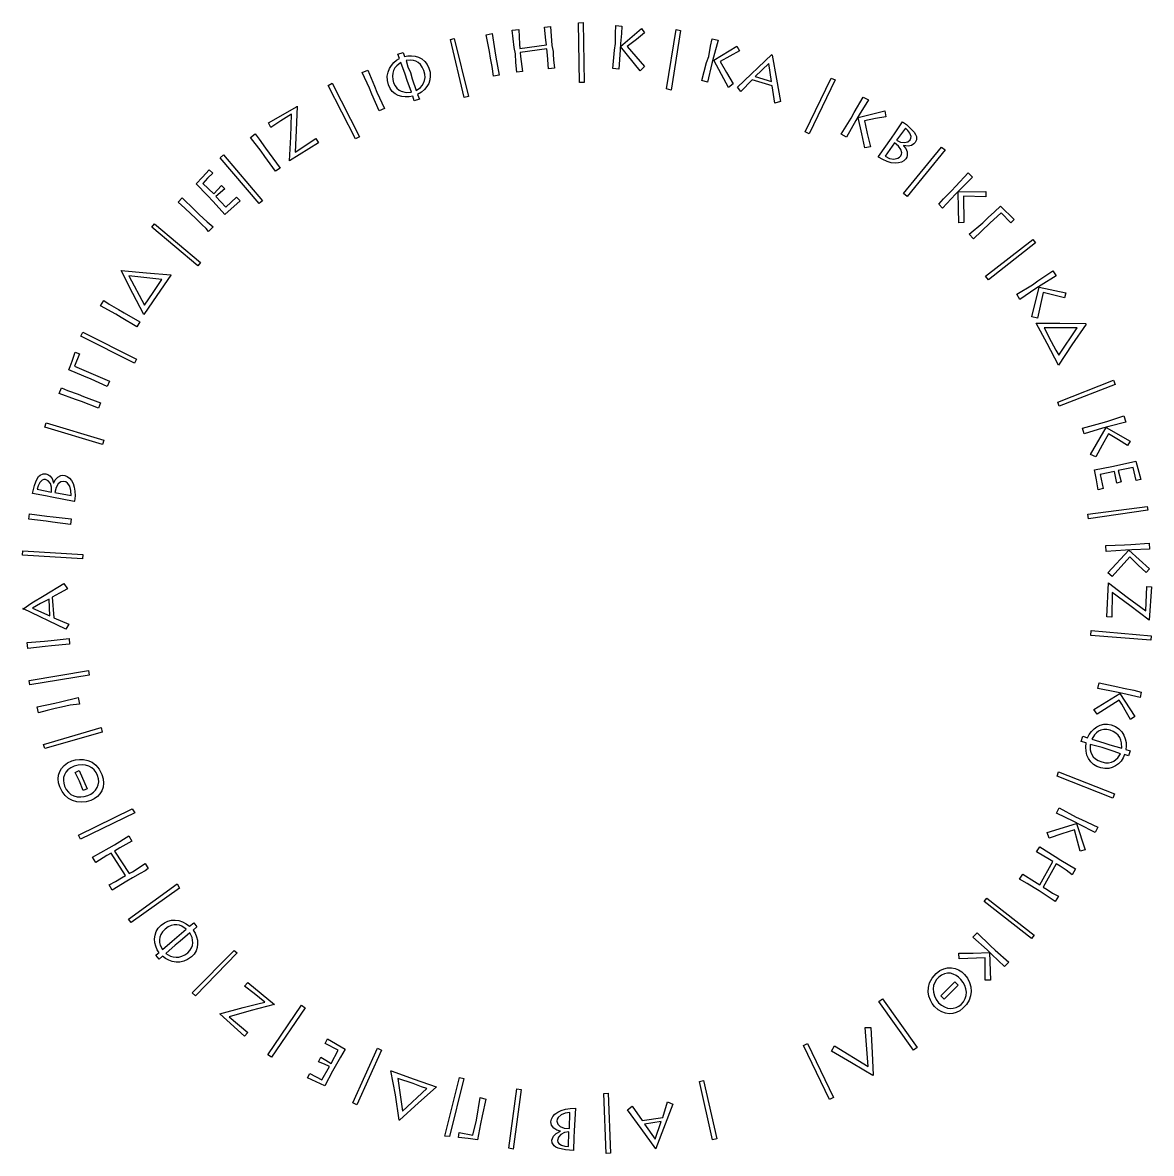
# Model space of a CAD drawing. Extents: x 0 to 359, y 0 to 359.
import ezdxf

# ---------------------------------------------------------------- set-up
doc = ezdxf.new("R2010")
doc.units = 0

msp = doc.modelspace()

# ---------------------------------------------------------------- linework, layer by layer
at = {"layer": 'Layer 1'}
for p, q in [((176.616, 359.323), (178.026, 359.345)), ((176.923, 340.275), (176.616, 359.323)), ((176.616, 359.323), (176.616, 359.323)), ((178.026, 359.345), (178.366, 340.298)), ((147.228, 355.508), (149.104, 355.838)), ((149.104, 355.838), (149.97, 350.381)), ((155.553, 356.897), (157.644, 357.108)), ((156.188, 351.47), (155.553, 356.897)), ((157.644, 357.108), (157.804, 352.549)), ((165.734, 357.929), (167.668, 358.12)), ((166.221, 353.784), (165.734, 357.929)), ((167.668, 358.12), (168.113, 352.076)), ((188.346, 352.659), (188.362, 355.938375)), ((188.362, 355.938375), (188.465, 358.404)), ((188.465, 358.404), (190.365, 358.265)), ((190.19525, 355.939), (189.865, 352.725)), ((189.929, 351.765), (196.571, 357.469)), ((190.365, 358.265), (190.19525, 355.939)), ((197.582, 356.135), (194.989, 354.008)), ((196.571, 357.469), (197.582, 356.135)), ((204.557, 338.337), (207.601, 357.143)), ((208.992, 356.865), (205.948, 337.878)), ((207.601, 357.143), (208.992, 356.865)), ((135.89, 353.965), (137.116, 354.344)), ((140.289, 335.505), (135.89, 353.965)), ((135.89, 353.965), (135.89, 353.965)), ((137.116, 354.344), (141.658, 335.841)), ((148.274, 350.121), (147.228, 355.508)), ((157.804, 352.549), (157.951, 351.07)), ((157.951, 351.07), (166.371, 352.268)), ((166.371, 352.268), (166.221, 353.784)), ((168.113, 352.076), (168.531, 350.181)), ((187.995, 350.645), (188.346, 352.659)), ((189.865, 352.725), (189.801, 350.673)), ((194.989, 354.008), (192.066, 351.743)), ((218.541375, 351.857625), (219.061, 354.216)), ((219.061, 354.216), (220.909, 353.752)), ((220.909, 353.752), (219.463, 348.38)), ((119.235, 349.311), (120.89, 349.889)), ((119.76, 347.981), (119.235, 349.311)), ((120.89, 349.889), (121.288, 348.575)), ((121.288, 348.575), (122.387557, 348.797557)), ((122.387557, 348.797557), (123.531141, 348.838016)), ((123.531141, 348.838016), (124.678873, 348.689311)), ((124.678873, 348.689311), (125.790875, 348.344375)), ((148.632, 348.095), (148.274, 350.121)), ((149.97, 350.381), (150.327, 348.355)), ((156.593, 349.422), (156.188, 351.47)), ((156.68275, 346.666875), (156.593, 349.422)), ((166.495, 351.016), (158.075, 349.819)), ((158.075, 349.819), (158.195, 348.605)), ((158.195, 348.605), (158.744, 343.835)), ((166.714, 349.045), (166.495, 351.016)), ((167.01, 344.654), (166.714, 349.045)), ((166.714, 349.045), (166.714, 349.045)), ((168.531, 350.181), (168.492281, 349.292641)), ((168.492281, 349.292641), (168.6135, 347.552375)), ((187.468, 344.725), (187.995, 350.645)), ((189.801, 350.673), (189.367, 344.586)), ((189.801, 350.673), (189.801, 350.673)), ((196.139, 344.062), (189.929, 351.765)), ((192.066, 351.743), (197.49, 345.446)), ((217.262, 346.653), (217.937, 348.612)), ((217.937, 348.612), (218.541375, 351.857625)), ((219.554, 347.423), (226.886, 351.9)), ((227.652, 350.411), (221.525, 347.034)), ((226.886, 351.9), (227.652, 350.411)), ((227.092, 338.81), (238.006, 349.26)), ((238.006, 349.26), (238.042, 349.012)), ((238.042, 349.012), (239.44625, 341.39325)), ((116.51025, 344.72125), (117.130805, 345.74907)), ((117.130805, 345.74907), (117.901125, 346.644375)), ((118.287148, 344.936713), (117.8695, 344.149625)), ((117.901125, 346.644375), (118.788445, 347.393055)), ((118.828313, 345.631422), (118.287148, 344.936713)), ((118.788445, 347.393055), (119.76, 347.981)), ((120.2, 346.722), (118.828313, 345.631422)), ((121.507, 342.981), (120.2, 346.722)), ((120.2, 346.722), (120.2, 346.722)), ((123.363563, 347.430828), (121.851, 347.274)), ((121.851, 347.274), (122.42275, 345.322125)), ((122.42275, 345.322125), (123.2, 343.479)), ((124.155844, 347.326014), (123.363563, 347.430828)), ((124.93725, 347.072125), (124.155844, 347.326014)), ((125.681625, 346.648971), (124.93725, 347.072125)), ((126.362813, 346.036359), (125.681625, 346.648971)), ((125.790875, 348.344375), (126.827268, 347.796143)), ((126.954656, 345.2141), (126.362813, 346.036359)), ((126.827268, 347.796143), (127.748172, 347.037547)), ((127.431, 344.162), (126.954656, 345.2141)), ((127.748172, 347.037547), (128.513709, 346.061521)), ((128.513709, 346.061521), (129.084, 344.861)), ((129.084, 344.861), (129.411248, 343.590736)), ((149.171625, 345.3675), (148.632, 348.095)), ((148.632, 348.095), (148.632, 348.095)), ((149.58, 342.382), (149.171625, 345.3675)), ((150.327, 348.355), (151.4, 342.702)), ((156.969, 343.653), (156.68275, 346.666875)), ((168.906, 344.842), (167.01, 344.654)), ((168.6135, 347.552375), (168.906, 344.842)), ((197.49, 345.446), (196.139, 344.062)), ((197.49, 345.446), (197.49, 345.446)), ((215.724, 340.911), (217.262, 346.653)), ((218.963, 346.384), (217.572, 340.448)), ((219.463, 348.38), (218.963, 346.384)), ((218.963, 346.384), (218.963, 346.384)), ((221.963125, 342.8385), (219.554, 347.423)), ((221.525, 347.034), (223.549625, 343.47025)), ((236.994, 346.405), (232.724, 342.18)), ((237.892, 340.628), (236.994, 346.405)), ((236.994, 346.405), (236.994, 346.405)), ((107.91, 343.524), (109.659, 344.278)), ((110.167, 338.523), (107.91, 343.524)), ((109.659, 344.278), (111.756, 339.166)), ((115.8495, 342.3245), (116.072227, 343.575023)), ((115.874836, 340.983789), (115.8495, 342.3245)), ((116.072227, 343.575023), (116.51025, 344.72125)), ((117.595664, 343.275584), (117.485938, 342.320016)), ((117.485938, 342.320016), (117.560617, 341.288346)), ((117.560617, 341.288346), (117.84, 340.186)), ((117.8695, 344.149625), (117.595664, 343.275584)), ((122.185, 340.95), (121.507, 342.981)), ((123.2, 343.479), (123.726, 341.536)), ((123.726, 341.536), (125.045, 337.82)), ((127.752578, 342.976895), (127.431, 344.162)), ((127.431, 344.162), (127.431, 344.162)), ((127.702266, 340.967246), (127.832187, 341.913594)), ((127.832187, 341.913594), (127.752578, 342.976895)), ((129.502797, 342.354328), (129.365479, 341.1681)), ((129.411248, 343.590736), (129.502797, 342.354328)), ((151.4, 342.702), (149.58, 342.382)), ((158.744, 343.835), (156.969, 343.653)), ((189.367, 344.586), (187.468, 344.725)), ((224.178, 338.704), (221.963125, 342.8385)), ((223.549625, 343.47025), (225.722, 339.896)), ((232.724, 342.18), (237.892, 340.628)), ((239.44625, 341.39325), (240.759, 334.247)), ((248.571, 324.675), (256.863, 341.67)), ((256.863, 341.67), (258.132, 341.211)), ((97.0792, 339.421), (98.3344, 340.063)), ((105.751, 322.461), (97.0792, 339.421)), ((97.0792, 339.421), (97.0792, 339.421)), ((98.3344, 340.063), (107.006, 323.103)), ((110.98, 336.633), (110.167, 338.523)), ((111.756, 339.166), (112.57, 337.276)), ((116.181, 339.567), (115.874836, 340.983789)), ((116.718186, 338.428041), (116.181, 339.567)), ((117.441734, 337.491266), (116.718186, 338.428041)), ((117.84, 340.186), (118.333289, 339.254389)), ((118.333289, 339.254389), (118.91625, 338.509234)), ((118.91625, 338.509234), (119.574398, 337.938057)), ((119.574398, 337.938057), (120.29325, 337.528375)), ((123.486, 337.255), (122.185, 340.95)), ((125.045, 337.82), (126.379687, 338.781406)), ((126.379687, 338.781406), (126.943578, 339.406004)), ((127.648641, 338.073734), (126.664174, 337.251467)), ((126.943578, 339.406004), (127.39525, 340.133)), ((127.39525, 340.133), (127.702266, 340.967246)), ((128.431568, 339.011479), (127.648641, 338.073734)), ((129.006125, 340.048375), (128.431568, 339.011479)), ((129.365479, 341.1681), (129.006125, 340.048375)), ((178.366, 340.298), (176.923, 340.275)), ((205.948, 337.878), (204.557, 338.337)), ((204.557, 338.337), (204.557, 338.337)), ((217.572, 340.448), (215.724, 340.911)), ((225.722, 339.896), (224.178, 338.704)), ((225.722, 339.896), (225.722, 339.896)), ((228.164, 337.471), (227.092, 338.81)), ((231.699, 341.205), (228.164, 337.471)), ((238.032, 339.288), (231.699, 341.205)), ((238.879, 333.771), (238.032, 339.288)), ((238.032, 339.288), (238.032, 339.288)), ((258.132, 341.211), (249.84, 324.061)), ((113.218, 331.291), (110.98, 336.633)), ((110.98, 336.633), (110.98, 336.633)), ((112.57, 337.276), (114.915, 332.022)), ((118.320135, 336.754201), (117.441734, 337.491266)), ((119.321875, 336.214375), (118.320135, 336.754201)), ((120.415443, 335.869314), (119.321875, 336.214375)), ((120.29325, 337.528375), (121.855125, 337.143578)), ((121.569328, 335.716547), (120.415443, 335.869314)), ((122.752018, 335.7536), (121.569328, 335.716547)), ((121.855125, 337.143578), (123.486, 337.255)), ((123.932, 335.978), (122.752018, 335.7536)), ((124.406, 334.448), (123.932, 335.978)), ((126.061, 335.027), (124.406, 334.448)), ((126.664174, 337.251467), (125.485, 336.561)), ((125.485, 336.561), (126.061, 335.027)), ((125.485, 336.561), (125.485, 336.561)), ((141.658, 335.841), (140.289, 335.505)), ((240.759, 334.247), (238.879, 333.771)), ((264.147, 330.751), (267.001, 335.669)), ((268.64, 334.775), (265.719, 330.04)), ((267.001, 335.669), (268.64, 334.775)), ((78.1226, 327.464), (87.242, 332.711)), ((87.2629, 332.801), (86.871638, 325.123125)), ((87.242, 332.711), (87.2629, 332.801)), ((114.915, 332.022), (113.218, 331.291)), ((263.117, 329.015), (264.147, 330.751)), ((265.347, 329.153), (273.838, 331.292)), ((273.838, 331.292), (274.147, 329.428)), ((78.8987, 325.999), (78.1226, 327.464)), ((82.084175, 328.17525), (78.8987, 325.999)), ((85.4288, 330.272), (82.084175, 328.17525)), ((85.166575, 323.021375), (85.4288, 330.272)), ((260.002, 323.952), (263.117, 329.015)), ((264.669, 328.271), (261.64, 322.98)), ((265.719, 330.04), (264.669, 328.271)), ((264.669, 328.271), (264.669, 328.271)), ((266.55, 324.056125), (265.347, 329.153)), ((270.877125, 328.935125), (267.446, 328.179)), ((267.446, 328.179), (267.673563, 326.664187)), ((274.147, 329.428), (270.877125, 328.935125)), ((277.155, 324.322), (279.481, 327.787)), ((279.481, 327.787), (280.705875, 326.954875)), ((280.705875, 326.954875), (281.564, 326.179)), ((72.4031, 322.845), (73.9343, 323.979)), ((73.9343, 323.979), (75.177375, 322.307125)), ((86.871638, 325.123125), (86.6321, 318.157)), ((249.84, 324.061), (248.571, 324.675)), ((248.571, 324.675), (248.571, 324.675)), ((261.64, 322.98), (260.002, 323.952)), ((267.531, 319.617), (266.55, 324.056125)), ((267.673563, 326.664187), (268.2495, 324.14325)), ((268.2495, 324.14325), (269.293, 319.908)), ((275.937, 322.594), (277.155, 324.322)), ((280.379, 325.792), (277.529, 322.008)), ((281.11925, 325.085), (280.379, 325.792)), ((280.379, 325.792), (280.379, 325.792)), ((281.8265, 324.19275), (281.11925, 325.085)), ((281.564, 326.179), (283.199437, 324.493234)), ((282.18575, 323.185375), (281.8265, 324.19275)), ((283.199437, 324.493234), (283.635266, 323.776158)), ((283.635266, 323.776158), (283.86625, 323.138125)), ((75.7432, 318.492), (72.4031, 322.845)), ((75.177375, 322.307125), (77.1442, 319.481)), ((84.738, 315.476), (85.166575, 323.021375)), ((93.9889, 321.175), (84.7589, 315.444)), ((86.6321, 318.157), (93.1927, 322.57)), ((93.1927, 322.57), (93.9889, 321.175)), ((107.006, 323.103), (105.751, 322.461)), ((269.293, 319.908), (267.531, 319.617)), ((269.293, 319.908), (269.293, 319.908)), ((271.796, 316.794), (275.937, 322.594)), ((276.903, 321.121), (273.941, 316.916)), ((278.186641, 320.0985), (276.903, 321.121)), ((276.903, 321.121), (276.903, 321.121)), ((277.529, 322.008), (278.84225, 321.391484)), ((278.971625, 319.025), (278.186641, 320.0985)), ((278.84225, 321.391484), (280.08425, 321.244375)), ((279.814, 320.258), (279.792, 320.227)), ((279.792, 320.227), (280.537375, 319.352969)), ((281.252906, 320.078875), (279.814, 320.258)), ((279.814, 320.258), (279.814, 320.258)), ((279.824, 305.025), (291.81, 319.829)), ((280.08425, 321.244375), (281.136875, 321.510328)), ((281.136875, 321.510328), (281.882, 322.133)), ((282.3155, 320.32875), (281.252906, 320.078875)), ((281.882, 322.133), (282.136437, 322.66043)), ((282.136437, 322.66043), (282.18575, 323.185375)), ((283.045844, 320.80475), (282.3155, 320.32875)), ((283.488, 321.304), (283.045844, 320.80475)), ((283.862938, 322.084703), (283.488, 321.304)), ((283.86625, 323.138125), (283.862938, 322.084703)), ((291.81, 319.829), (293.02, 318.943)), ((62.8043, 316.389), (63.8801, 317.3)), ((75.118, 301.85), (62.8043, 316.389)), ((63.8801, 317.3), (76.1938, 302.762)), ((76.9672, 316.838), (75.7432, 318.492)), ((80.3663, 312.149), (76.9672, 316.838)), ((77.1442, 319.481), (78.3682, 317.827)), ((78.3682, 317.827), (81.8517, 313.076)), ((271.858, 316.654), (271.796, 316.794)), ((273.25293, 315.816396), (271.858, 316.654)), ((273.941, 316.916), (275.338141, 316.22175)), ((275.338141, 316.22175), (276.716625, 315.99175)), ((276.716625, 315.99175), (277.947547, 316.264625)), ((277.947547, 316.264625), (278.467389, 316.601711)), ((278.467389, 316.601711), (278.902, 317.079)), ((278.902, 317.079), (279.135576, 317.512719)), ((279.222047, 317.989), (278.971625, 319.025)), ((279.135576, 317.512719), (279.222047, 317.989)), ((280.824992, 316.555527), (280.525, 316.075)), ((280.537375, 319.352969), (280.96625, 318.247)), ((280.99125, 317.093031), (280.824992, 316.555527)), ((293.02, 318.943), (280.92, 304.138)), ((280.96625, 318.247), (280.99125, 317.093031)), ((57.207212, 310.241375), (59.3068, 312.569)), ((59.3068, 312.569), (60.3924, 311.524)), ((81.8517, 313.076), (80.3663, 312.149)), ((81.8517, 313.076), (81.8517, 313.076)), ((84.7589, 315.444), (84.738, 315.476)), ((84.738, 315.476), (84.738, 315.476)), ((274.60975, 315.220422), (273.25293, 315.816396)), ((275.903008, 314.85458), (274.60975, 315.220422)), ((277.10725, 314.707375), (275.903008, 314.85458)), ((278.197023, 314.767311), (277.10725, 314.707375)), ((279.146875, 315.022891), (278.197023, 314.767311)), ((279.931352, 315.462619), (279.146875, 315.022891)), ((280.525, 316.075), (279.931352, 315.462619)), ((55.1521, 308.171), (57.207212, 310.241375)), ((58.758475, 309.898375), (57.2912, 308.272)), ((60.3924, 311.524), (58.758475, 309.898375)), ((296.382, 307.385), (300.298, 311.601)), ((301.673, 310.282), (297.751, 306.335)), ((300.298, 311.601), (301.673, 310.282)), ((58.7927, 304.377), (55.1521, 308.171)), ((57.2912, 308.272), (60.7271, 304.954)), ((60.7271, 304.954), (63.1681, 307.649)), ((64.24, 306.591), (61.438, 304.065)), ((63.1681, 307.649), (64.24, 306.591)), ((64.24, 306.591), (64.24, 306.591)), ((292.505875, 303.36975), (294.984, 305.928)), ((294.984, 305.928), (296.382, 307.385)), ((297.751, 306.335), (296.326, 304.851)), ((297.188, 305.555), (305.943, 305.707)), ((297.252, 300.32575), (297.188, 305.555)), ((297.751, 306.335), (297.751, 306.335)), ((305.943, 305.707), (305.966, 304.035)), ((49.3982, 302.324), (50.7132, 303.702)), ((51.5732, 300.440125), (49.3982, 302.324)), ((50.7132, 303.702), (54.6456, 299.82)), ((60.54, 302.516), (58.7927, 304.377)), ((64.2802, 298.371), (60.54, 302.516)), ((61.438, 304.065), (64.6196, 300.676)), ((69.0908, 302.705), (64.2802, 298.371)), ((64.6196, 300.676), (67.9137, 303.848)), ((67.9137, 303.848), (69.0908, 302.705)), ((76.1938, 302.762), (75.118, 301.85)), ((75.118, 301.85), (75.118, 301.85)), ((280.92, 304.138), (279.824, 305.025)), ((279.824, 305.025), (279.824, 305.025)), ((290.996, 301.707), (292.505875, 303.36975)), ((296.326, 304.851), (292.173, 300.387)), ((298.819, 304.174), (298.975, 295.864)), ((305.966, 304.035), (298.819, 304.174)), ((298.819, 304.174), (298.819, 304.174)), ((53.4347, 298.605), (51.5732, 300.440125)), ((54.9237, 297.185), (53.4347, 298.605)), ((54.6456, 299.82), (56.1347, 298.4)), ((56.1347, 298.4), (58.665525, 296.05725)), ((292.173, 300.387), (290.996, 301.707)), ((297.307, 295.773), (297.252, 300.32575)), ((306.71, 297.483), (308.691375, 299.25)), ((310.839, 298.912), (307.254, 295.663)), ((308.691375, 299.25), (310.567, 301.056)), ((310.567, 301.056), (314.891, 296.826)), ((313.827, 295.758), (310.839, 298.912)), ((310.839, 298.912), (310.839, 298.912)), ((41.0508, 294.322), (41.9547, 295.403)), ((41.9547, 295.403), (56.5694, 283.186)), ((56.9914, 295.186375), (54.9237, 297.185)), ((58.316756, 293.914766), (56.9914, 295.186375)), ((58.665525, 296.05725), (60.5869, 294.484)), ((298.975, 295.864), (297.307, 295.773)), ((300.687, 292.101), (304.987, 295.769)), ((307.254, 295.663), (301.966, 290.689)), ((304.987, 295.769), (306.71, 297.483)), ((314.891, 296.826), (313.827, 295.758)), ((55.6654, 282.105), (41.0508, 294.322)), ((59.0756, 293.037), (58.316756, 293.914766)), ((60.5869, 294.484), (59.0756, 293.037)), ((60.5869, 294.484), (60.5869, 294.484)), ((301.966, 290.689), (300.687, 292.101)), ((305.798, 278.771), (320.832, 290.467)), ((321.698, 289.354), (306.768, 277.658)), ((320.832, 290.467), (321.698, 289.354)), ((31.3309, 280.599), (31.3526, 280.631)), ((35.057475, 273.315), (31.3309, 280.599)), ((31.3526, 280.631), (39.4094, 279.823125)), ((56.5694, 283.186), (55.6654, 282.105)), ((55.6654, 282.105), (55.6654, 282.105)), ((322.456, 277.313), (327.227, 280.529)), ((327.227, 280.529), (328.265, 278.932)), ((33.7896, 278.896), (38.7299, 269.614)), ((44.2489, 277.726), (33.7896, 278.896)), ((33.7896, 278.896), (33.7896, 278.896)), ((39.4094, 279.823125), (47.087, 279.178)), ((41.5176, 273.593), (44.2489, 277.726)), ((47.1236, 279.08), (42.6865, 272.643)), ((47.087, 279.178), (47.1236, 279.08)), ((47.1236, 279.08), (47.1236, 279.08)), ((306.768, 277.658), (305.798, 278.771)), ((305.798, 278.771), (305.798, 278.771)), ((320.763, 276.093), (322.456, 277.313)), ((328.265, 278.932), (323.55, 275.979)), ((38.4902, 266.664), (35.057475, 273.315)), ((38.7299, 269.614), (41.5176, 273.593)), ((315.728, 273.052), (320.763, 276.093)), ((316.766, 271.386), (315.728, 273.052)), ((321.825, 274.858), (316.766, 271.386)), ((320.558, 265.832), (322.824, 275.348)), ((323.55, 275.979), (321.825, 274.858)), ((321.825, 274.858), (321.825, 274.858)), ((324.099, 273.632), (322.362, 265.504)), ((322.824, 275.348), (331.384, 273.506)), ((330.932, 271.894), (324.099, 273.632)), ((324.099, 273.632), (324.099, 273.632)), ((331.384, 273.506), (330.932, 271.894)), ((24.8129, 269.419), (25.7791, 271.061)), ((29.5886, 266.718), (24.8129, 269.419)), ((25.7791, 271.061), (27.5001, 269.941)), ((27.5001, 269.941), (30.4913, 268.176)), ((42.6865, 272.643), (38.5482, 266.647)), ((31.3616, 265.674), (29.5886, 266.718)), ((30.4913, 268.176), (32.2643, 267.132)), ((32.2643, 267.132), (37.2604, 264.279)), ((38.5482, 266.647), (38.4902, 266.664)), ((322.362, 265.504), (320.558, 265.832)), ((36.3227, 262.687), (31.3616, 265.674)), ((37.2604, 264.279), (36.3227, 262.687)), ((37.2604, 264.279), (37.2604, 264.279)), ((321.904, 263.877), (321.945, 263.921)), ((325.41, 257.371), (321.904, 263.877)), ((321.945, 263.921), (329.48275, 263.8775)), ((334.962, 262.412), (324.448, 262.34)), ((324.448, 262.34), (326.68, 258.025)), ((329.074, 253.689), (334.962, 262.412)), ((329.48275, 263.8775), (337.637, 263.801)), ((337.817, 263.56), (333.226625, 256.964125)), ((334.962, 262.412), (334.962, 262.412)), ((337.637, 263.801), (337.817, 263.56)), ((18.5036, 259.724), (19.137, 260.983)), ((35.5203, 251.161), (18.5036, 259.724)), ((19.137, 260.983), (36.1539, 252.42)), ((328.985, 250.491), (325.41, 257.371)), ((326.68, 258.025), (328.130125, 255.260375)), ((328.130125, 255.260375), (329.074, 253.689)), ((333.226625, 256.964125), (329.045, 250.501)), ((15.123936, 250.072203), (15.777463, 251.849875)), ((15.777463, 251.849875), (16.7309, 254.612)), ((18.1417, 254.08), (16.4994, 250.225)), ((16.7309, 254.612), (18.1417, 254.08)), ((36.1539, 252.42), (35.5203, 251.161)), ((14.6582, 249.093), (15.123936, 250.072203)), ((19.5035, 247.052), (14.6582, 249.093)), ((16.4994, 250.225), (20.9375, 248.298)), ((20.9375, 248.298), (27.6479, 245.497)), ((20.9375, 248.298), (20.9375, 248.298)), ((35.5203, 251.161), (35.5203, 251.161)), ((329.045, 250.501), (328.985, 250.491)), ((328.985, 250.491), (328.985, 250.491)), ((21.845, 246.035), (19.5035, 247.052)), ((26.8893, 243.783), (21.845, 246.035)), ((27.6479, 245.497), (26.8893, 243.783)), ((328.762, 238.809), (346.506, 245.745)), ((347.019, 244.432), (329.275, 237.496)), ((346.506, 245.745), (347.019, 244.432)), ((11.6708, 241.51), (12.3394, 243.294)), ((16.8412, 239.674), (11.6708, 241.51)), ((12.3394, 243.294), (14.239863, 242.471125)), ((14.239863, 242.471125), (17.6239, 241.265)), ((17.6239, 241.265), (19.4048, 240.543)), ((18.7674, 238.952), (16.8412, 239.674)), ((24.1697, 236.866), (18.7674, 238.952)), ((19.4048, 240.543), (24.8181, 238.596)), ((19.4048, 240.543), (19.4048, 240.543)), ((24.8181, 238.596), (24.1697, 236.866)), ((329.275, 237.496), (328.762, 238.809)), ((328.762, 238.809), (328.762, 238.809)), ((344.317, 232.664), (349.807, 234.385)), ((349.807, 234.385), (350.346, 232.455)), ((7.12707, 230.858), (7.53321, 232.209)), ((25.3714, 225.372), (7.12707, 230.858)), ((7.53321, 232.209), (25.7775, 226.722)), ((336.654, 230.501), (342.471, 232.093)), ((337.193, 228.674), (336.654, 230.501)), ((343.012, 230.492), (337.193, 228.674)), ((339.223, 222.203), (344.11, 230.677)), ((342.471, 232.093), (344.317, 232.664)), ((344.985, 231.074), (343.012, 230.492)), ((343.012, 230.492), (343.012, 230.492)), ((344.11, 230.677), (351.787, 226.333)), ((350.346, 232.455), (344.985, 231.074)), ((25.7775, 226.722), (25.3714, 225.372)), ((344.841, 228.668), (342.88475, 225.067625)), ((348.085, 226.79225), (344.841, 228.668)), ((344.841, 228.668), (344.841, 228.668)), ((350.894, 225.053), (348.085, 226.79225)), ((351.787, 226.333), (350.894, 225.053)), ((25.3714, 225.372), (25.3714, 225.372)), ((342.88475, 225.067625), (340.858, 221.375)), ((340.858, 221.375), (339.223, 222.203)), ((348.398, 218.901), (353.525, 220.063)), ((353.525, 220.063), (355.15, 214.236)), ((5.111968, 215.151949), (5.603932, 215.62675)), ((5.603932, 215.62675), (6.566808, 216.060844)), ((6.566808, 216.060844), (7.40541, 216.044)), ((7.40541, 216.044), (8.016009, 215.83625)), ((8.016009, 215.83625), (8.706402, 215.348)), ((12.202703, 215.453078), (12.778591, 215.556041)), ((12.778591, 215.556041), (13.3932, 215.516)), ((340.489, 217.257), (345.902, 218.364)), ((341.121, 214.07125), (340.489, 217.257)), ((346.766, 216.796), (342.221, 215.818)), ((342.221, 215.818), (343.239, 211.36)), ((345.902, 218.364), (348.398, 218.901)), ((347.485, 213.092), (346.766, 216.796)), ((352.688, 218.071), (347.957, 217.052)), ((347.957, 217.052), (348.944, 213.465)), ((353.695, 213.845), (352.688, 218.071)), ((352.688, 218.071), (352.688, 218.071)), ((3.16785, 209.709), (3.76713, 212.271)), ((3.76713, 212.271), (4.179137, 213.509535)), ((4.179137, 213.509535), (4.632226, 214.458031)), ((4.632226, 214.458031), (5.111968, 215.151949)), ((4.979515, 212.221859), (4.68709, 211.186)), ((5.475513, 213.238875), (4.979515, 212.221859)), ((6.234786, 213.992453), (5.475513, 213.238875)), ((6.731809, 214.194018), (6.234786, 213.992453)), ((7.31704, 214.238), (6.731809, 214.194018)), ((8.192779, 213.816594), (7.31704, 214.238)), ((8.871469, 212.954), (8.192779, 213.816594)), ((8.706402, 215.348), (9.365292, 214.48025)), ((9.2527, 211.721656), (8.871469, 212.954)), ((9.365292, 214.48025), (9.88138, 213.134)), ((9.88138, 213.134), (9.91869, 213.127)), ((9.88138, 213.134), (9.88138, 213.134)), ((9.91869, 213.127), (10.41428, 214.073609)), ((10.41428, 214.073609), (11.192674, 214.910625)), ((11.361075, 212.860625), (10.70425, 211.712891)), ((11.192674, 214.910625), (12.202703, 215.453078)), ((12.201313, 213.515797), (11.361075, 212.860625)), ((13.1527, 213.623), (12.201313, 213.515797)), ((13.76015, 213.421826), (13.1527, 213.623)), ((13.3932, 215.516), (14.223272, 215.202434)), ((14.266311, 213.080297), (13.76015, 213.421826)), ((14.223272, 215.202434), (14.961598, 214.657844)), ((14.995388, 212.054125), (14.266311, 213.080297)), ((14.961598, 214.657844), (15.590798, 213.89702)), ((15.38117, 210.700391), (14.995388, 212.054125)), ((15.590798, 213.89702), (16.093488, 212.93475)), ((16.093488, 212.93475), (16.452285, 211.785824)), ((341.654, 210.941), (341.121, 214.07125)), ((348.944, 213.465), (347.485, 213.092)), ((355.15, 214.236), (353.695, 213.845)), ((7.28529, 209.029), (3.16785, 209.709)), ((4.68709, 211.186), (9.23606, 210.191)), ((4.68709, 211.186), (4.68709, 211.186)), ((9.36333, 208.638), (7.28529, 209.029)), ((9.23606, 210.191), (9.2527, 211.721656)), ((16.3846, 207.217), (9.36333, 208.638)), ((10.70425, 211.712891), (10.3031, 210.128)), ((10.3031, 210.128), (15.4649, 209.175)), ((15.4649, 209.175), (15.38117, 210.700391)), ((15.4649, 209.175), (15.4649, 209.175)), ((16.452285, 211.785824), (16.649808, 210.465031)), ((16.668674, 208.98716), (16.4915, 207.367)), ((16.649808, 210.465031), (16.668674, 208.98716)), ((343.239, 211.36), (341.654, 210.941)), ((16.4915, 207.367), (16.3846, 207.217)), ((338.291, 203.145), (357.153, 205.606)), ((357.153, 205.606), (357.351, 204.426)), ((2.01057, 201.562), (2.2516, 203.338)), ((7.46521, 200.963), (2.01057, 201.562)), ((2.2516, 203.338), (7.72, 202.547)), ((7.72, 202.547), (9.761, 202.325)), ((9.761, 202.325), (15.4778, 201.746)), ((9.761, 202.325), (9.761, 202.325)), ((15.4778, 201.746), (15.2439, 199.913)), ((338.489, 201.75), (338.291, 203.145)), ((338.291, 203.145), (338.291, 203.145)), ((357.351, 204.426), (338.489, 201.75)), ((9.5062, 200.703), (7.46521, 200.963)), ((15.2439, 199.913), (9.5062, 200.703)), ((352.019, 193.604), (357.758, 194.023)), ((357.758, 194.023), (357.865, 192.121)), ((0.033602, 190.166), (0.119856, 191.573)), ((0.119856, 191.573), (19.1352, 190.406)), ((19.1352, 190.406), (19.0489, 188.999)), ((344.064, 193.25), (350.003, 193.49)), ((344.171, 191.348), (344.064, 193.25)), ((350.252, 191.787), (344.171, 191.348)), ((344.668, 184.584), (351.363, 191.716)), ((350.003, 193.49), (352.019, 193.604)), ((352.306, 191.903), (350.252, 191.787)), ((350.252, 191.787), (350.252, 191.787)), ((351.363, 191.716), (357.875, 185.864)), ((357.865, 192.121), (352.306, 191.903)), ((19.0489, 188.999), (0.033602, 190.166)), ((19.0489, 188.999), (19.0489, 188.999)), ((351.616, 189.593), (346.07, 183.404)), ((354.30325, 187.021125), (351.616, 189.593)), ((351.616, 189.593), (351.616, 189.593)), ((356.899, 184.69), (354.30325, 187.021125)), ((346.07, 183.404), (344.668, 184.584)), ((357.875, 185.864), (356.899, 184.69)), ((6.906515, 177.37025), (13.1477, 181.214)), ((13.1477, 181.214), (14.2692, 179.444)), ((344.393, 170.55), (344.839, 181.419)), ((344.839, 181.419), (344.877, 181.419)), ((344.877, 181.419), (350.868375, 176.80875)), ((356.709, 172.482), (357.063, 180.236)), ((357.063, 180.236), (358.508, 180.126)), ((358.508, 180.126), (357.802, 169.568)), ((3.010357, 174.978969), (6.906515, 177.37025)), ((8.46136, 176.242), (5.750249, 174.77475)), ((8.64022, 170.862), (8.46136, 176.242)), ((8.46136, 176.242), (8.46136, 176.242)), ((11.693159, 178.15025), (9.42683, 176.855)), ((9.42683, 176.855), (9.91895, 170.257)), ((14.2692, 179.444), (11.693159, 178.15025)), ((14.2692, 179.444), (14.2692, 179.444)), ((346.024, 178.343), (345.971, 170.437)), ((351.64325, 174.218875), (346.024, 178.343)), ((350.868375, 176.80875), (356.709, 172.482)), ((0.132556, 173.057), (3.010357, 174.978969)), ((0.133879, 173.24), (0.132556, 173.057)), ((13.7382, 166.709), (0.133879, 173.24)), ((5.750249, 174.77475), (3.16177, 173.324)), ((3.16177, 173.324), (8.64022, 170.862)), ((357.765, 169.569), (351.64325, 174.218875)), ((9.91895, 170.257), (14.6748, 168.304)), ((345.971, 170.437), (344.393, 170.55)), ((344.393, 170.55), (344.393, 170.55)), ((357.802, 169.568), (357.765, 169.569)), ((14.6748, 168.304), (13.7382, 166.709)), ((339.312, 164.698), (339.434, 166.227)), ((339.434, 166.227), (358.413, 164.571)), ((339.434, 166.227), (339.434, 166.227)), ((1.51341, 162.405), (7.01886, 162.867)), ((1.70577, 160.51), (1.51341, 162.405)), ((7.01886, 162.867), (9.06541, 163.075)), ((9.06541, 163.075), (14.7809, 163.731)), ((9.06541, 163.075), (9.06541, 163.075)), ((14.9675, 161.893), (9.20061, 161.365)), ((14.7809, 163.731), (14.9675, 161.893)), ((358.291, 163.167), (339.312, 164.698)), ((358.413, 164.571), (358.291, 163.167)), ((7.24428, 161.158), (1.70577, 160.51)), ((9.20061, 161.365), (7.24428, 161.158)), ((2.15106, 150.354), (20.9338, 153.519)), ((21.1394, 152.064), (2.35426, 148.964)), ((20.9338, 153.519), (21.1394, 152.064)), ((21.1394, 152.064), (21.1394, 152.064)), ((2.35426, 148.964), (2.15106, 150.354)), ((341.495, 147.781), (341.886, 149.646)), ((347.481, 146.623), (341.495, 147.781)), ((341.886, 149.646), (347.882, 148.332)), ((347.882, 148.332), (349.66, 147.917)), ((349.66, 147.917), (352.932375, 147.26225)), ((12.0803, 143.609), (17.6823, 144.919)), ((17.6823, 144.919), (18.0795, 142.889)), ((340.215, 141.121), (348.535, 146.265)), ((348.227, 144.15), (341.262, 139.616)), ((349.495, 146.2), (347.481, 146.623)), ((347.481, 146.623), (347.481, 146.623)), ((349.135266, 142.816781), (348.227, 144.15)), ((348.535, 146.265), (353.3, 138.92)), ((354.919, 144.965), (349.495, 146.2)), ((352.932375, 147.26225), (355.31, 146.693)), ((355.31, 146.693), (354.919, 144.965)), ((4.65587, 141.989), (10.2261, 143.167)), ((5.06518, 140.055), (4.65587, 141.989)), ((7.779644, 140.853125), (5.06518, 140.055)), ((10.4026, 141.484), (7.779644, 140.853125)), ((10.2261, 143.167), (12.0803, 143.609)), ((12.4116, 141.926), (10.4026, 141.484)), ((12.0803, 143.609), (12.0803, 143.609)), ((15.116962, 142.47875), (12.4116, 141.926)), ((18.0795, 142.889), (15.116962, 142.47875)), ((341.262, 139.616), (340.215, 141.121)), ((350.209375, 140.97525), (349.135266, 142.816781)), ((351.843, 137.952), (350.209375, 140.97525)), ((341.262, 139.616), (341.262, 139.616)), ((353.3, 138.92), (351.843, 137.952)), ((6.654, 129.993), (24.9467, 135.474)), ((25.3402, 133.909), (7.04743, 128.804)), ((24.9467, 135.474), (25.3402, 133.909)), ((25.3402, 133.909), (25.3402, 133.909)), ((338.253, 132.147), (338.776271, 133.226943)), ((338.776271, 133.226943), (339.462984, 134.191234)), ((339.462984, 134.191234), (340.290111, 135.017314)), ((340.439687, 133.122984), (339.547, 131.67)), ((340.290111, 135.017314), (341.234625, 135.682625)), ((341.031578, 133.726588), (340.439687, 133.122984)), ((341.71975, 134.215875), (341.031578, 133.726588)), ((341.234625, 135.682625), (342.273498, 136.164607)), ((342.503641, 134.566553), (341.71975, 134.215875)), ((342.273498, 136.164607), (343.383703, 136.440703)), ((343.382687, 134.754328), (342.503641, 134.566553)), ((344.356328, 134.754908), (343.382687, 134.754328)), ((343.383703, 136.440703), (344.542213, 136.488354)), ((345.424, 134.544), (344.356328, 134.754908)), ((344.542213, 136.488354), (345.726, 136.285)), ((346.419793, 134.130904), (345.424, 134.544)), ((345.424, 134.544), (345.424, 134.544)), ((345.726, 136.285), (347.075279, 135.723861)), ((347.252344, 133.591234), (346.419793, 134.130904)), ((347.075279, 135.723861), (348.189984, 134.962016)), ((347.92716, 132.945041), (347.252344, 133.591234)), ((348.44975, 132.212375), (347.92716, 132.945041)), ((348.189984, 134.962016), (349.078166, 134.039693)), ((349.078166, 134.039693), (349.747875, 132.997125)), ((349.747875, 132.997125), (350.207162, 131.874541)), ((7.04743, 128.804), (6.654, 129.993)), ((336.229, 130.992), (336.739, 132.668)), ((337.807, 130.551), (336.229, 130.992)), ((336.739, 132.668), (338.253, 132.147)), ((337.66851, 129.181965), (337.807, 130.551)), ((339.083, 130.046), (339.074734, 128.380578)), ((342.861, 129.033), (339.083, 130.046)), ((339.547, 131.67), (343.369, 130.571)), ((343.369, 130.571), (345.337, 129.972)), ((345.337, 129.972), (349.128, 128.818)), ((348.825621, 131.413287), (348.44975, 132.212375)), ((349.060281, 130.567828), (348.825621, 131.413287)), ((349.128, 128.818), (349.060281, 130.567828)), ((350.207162, 131.874541), (350.464078, 130.712172)), ((350.526674, 129.550248), (350.403, 128.429)), ((350.464078, 130.712172), (350.526674, 129.550248)), ((337.752453, 127.877219), (337.66851, 129.181965)), ((338.050826, 126.657551), (337.752453, 127.877219)), ((338.555625, 125.54375), (338.050826, 126.657551)), ((339.074734, 128.380578), (339.249377, 127.578225)), ((339.249377, 127.578225), (339.572625, 126.816875)), ((339.572625, 126.816875), (340.066545, 126.112104)), ((340.066545, 126.112104), (340.753203, 125.479484)), ((344.829, 128.434), (342.861, 129.033)), ((346.726375, 127.83725), (344.829, 128.434)), ((346.623, 124.77475), (347.863938, 125.801375)), ((348.674, 127.053), (346.726375, 127.83725)), ((347.863938, 125.801375), (348.674, 127.053)), ((348.674, 127.053), (348.674, 127.053)), ((349.511566, 125.761699), (348.870406, 124.782344)), ((349.981, 126.845), (349.511566, 125.761699)), ((351.276, 126.391), (349.981, 126.845)), ((350.403, 128.429), (351.787, 128.068)), ((351.787, 128.068), (351.276, 126.391)), ((11.817113, 121.401625), (12.412999, 122.442385)), ((12.412999, 122.442385), (13.24983, 123.371172)), ((13.24983, 123.371172), (14.328223, 124.165029)), ((14.328223, 124.165029), (15.6488, 124.801)), ((15.309174, 122.585383), (14.435773, 121.943)), ((16.3957, 123.108), (15.309174, 122.585383)), ((15.6488, 124.801), (16.779171, 125.129264)), ((15.6488, 124.801), (15.6488, 124.801)), ((17.681537, 123.476309), (16.3957, 123.108)), ((16.779171, 125.129264), (18.048047, 125.293359)), ((18.898541, 123.593344), (17.681537, 123.476309)), ((18.048047, 125.293359), (19.395968, 125.252494)), ((20.030761, 123.48027), (18.898541, 123.593344)), ((19.395968, 125.252494), (20.763475, 124.965875)), ((21.06225, 123.15825), (20.030761, 123.48027)), ((20.763475, 124.965875), (22.091111, 124.392709)), ((21.977057, 122.648449), (21.06225, 123.15825)), ((22.759234, 121.972031), (21.977057, 122.648449)), ((22.091111, 124.392709), (23.319416, 123.492203)), ((23.319416, 123.492203), (24.388932, 122.223564)), ((24.388932, 122.223564), (25.2402, 120.546)), ((339.258846, 124.556605), (338.555625, 125.54375)), ((340.152484, 123.716906), (339.258846, 124.556605)), ((341.228537, 123.045441), (340.152484, 123.716906)), ((340.753203, 125.479484), (341.654666, 124.934592)), ((342.479, 122.563), (341.228537, 123.045441)), ((341.654666, 124.934592), (342.793, 124.493)), ((343.75234, 122.365957), (342.479, 122.563)), ((342.479, 122.563), (342.479, 122.563)), ((342.793, 124.493), (343.923352, 124.256336)), ((344.967719, 122.430781), (343.75234, 122.365957)), ((343.923352, 124.256336), (344.937313, 124.24725)), ((344.937313, 124.24725), (345.836617, 124.431477)), ((346.106176, 122.731152), (344.967719, 122.430781)), ((345.836617, 124.431477), (346.623, 124.77475)), ((347.14875, 123.24075), (346.106176, 122.731152)), ((348.07648, 123.933254), (347.14875, 123.24075)), ((348.870406, 124.782344), (348.07648, 123.933254)), ((11.345689, 119.076016), (11.461549, 120.27185)), ((11.468913, 117.83708), (11.345689, 119.076016)), ((11.461549, 120.27185), (11.817113, 121.401625)), ((13.039984, 119.521789), (12.964745, 118.624875)), ((12.964745, 118.624875), (13.075462, 117.720461)), ((13.306613, 120.38875), (13.039984, 119.521789)), ((13.770064, 121.203305), (13.306613, 120.38875)), ((14.435773, 121.943), (13.770064, 121.203305)), ((16.7449, 121.121), (18.0215, 121.73)), ((18.082913, 118.406125), (16.7449, 121.121)), ((18.0215, 121.73), (20.5827, 115.918)), ((23.392832, 121.15016), (22.759234, 121.972031)), ((23.8619, 120.204), (23.392832, 121.15016)), ((24.143409, 119.169271), (23.8619, 120.204)), ((24.200552, 118.171047), (24.143409, 119.169271)), ((25.2402, 120.546), (25.64042, 119.081312)), ((25.64042, 119.081312), (25.749047, 117.7145)), ((328.537, 120.014), (329.056, 121.325)), ((346.253, 113.009), (328.537, 120.014)), ((329.056, 121.325), (346.771, 114.32)), ((329.056, 121.325), (329.056, 121.325)), ((11.8306, 116.578), (11.468913, 117.83708)), ((12.563935, 115.097314), (11.8306, 116.578)), ((13.51342, 113.875578), (12.563935, 115.097314)), ((13.075462, 117.720461), (13.3667, 116.831)), ((13.3667, 116.831), (13.872846, 115.739654)), ((13.3667, 116.831), (13.3667, 116.831)), ((13.872846, 115.739654), (14.554956, 114.854547)), ((19.2857, 115.362), (18.082913, 118.406125)), ((20.5827, 115.918), (19.2857, 115.362)), ((20.5827, 115.918), (20.5827, 115.918)), ((22.519705, 114.857016), (23.192905, 115.552311)), ((23.192905, 115.552311), (23.708588, 116.346875)), ((23.708588, 116.346875), (24.05004, 117.225018)), ((24.05004, 117.225018), (24.200552, 118.171047)), ((25.192125, 115.321), (24.576878, 114.317563)), ((25.591232, 116.457188), (25.192125, 115.321)), ((25.749047, 117.7145), (25.591232, 116.457188)), ((14.642205, 112.917021), (13.51342, 113.875578)), ((14.554956, 114.854547), (15.384901, 114.174822)), ((15.913438, 112.225875), (14.642205, 112.917021)), ((15.384901, 114.174822), (16.33455, 113.699625)), ((17.290265, 111.806369), (15.913438, 112.225875)), ((16.33455, 113.699625), (17.375774, 113.4281)), ((18.735836, 111.662734), (17.290265, 111.806369)), ((17.375774, 113.4281), (18.480444, 113.359391)), ((18.480444, 113.359391), (19.620429, 113.492643)), ((20.213298, 111.799201), (18.735836, 111.662734)), ((19.620429, 113.492643), (20.7676, 113.827)), ((21.6858, 112.22), (20.213298, 111.799201)), ((20.7676, 113.827), (21.705699, 114.276682)), ((22.798564, 112.755437), (21.6858, 112.22)), ((21.705699, 114.276682), (22.519705, 114.857016)), ((23.770641, 113.4585), (22.798564, 112.755437)), ((24.576878, 114.317563), (23.770641, 113.4585)), ((346.771, 114.32), (346.253, 113.009)), ((17.7538, 101.187), (34.8514, 109.588)), ((35.642, 108.323), (18.3753, 99.9215)), ((34.8514, 109.588), (35.642, 108.323)), ((35.642, 108.323), (35.642, 108.323)), ((328.328, 108.165), (329.177, 109.871)), ((333.828, 105.534), (328.328, 108.165)), ((329.177, 109.871), (334.658, 106.956)), ((325.408, 102.044), (334.758, 104.922)), ((335.67, 104.617), (333.828, 105.534)), ((333.828, 105.534), (333.828, 105.534)), ((334.658, 106.956), (336.263, 106.237)), ((334.758, 104.922), (337.515, 96.6119)), ((340.607, 102.052), (335.67, 104.617)), ((336.263, 106.237), (341.456, 103.758)), ((18.3753, 99.9215), (17.7538, 101.187)), ((29.2086, 98.1845), (33.7968, 100.98)), ((33.7968, 100.98), (34.7649, 99.3394)), ((326.041, 100.324), (325.408, 102.044)), ((330.024625, 101.6865), (326.041, 100.324)), ((334.126, 102.953), (330.024625, 101.6865)), ((334.997625, 99.359075), (334.126, 102.953)), ((341.456, 103.758), (340.607, 102.052)), ((22.2731, 94.269), (27.568, 97.2164)), ((27.568, 97.2164), (29.2086, 98.1845)), ((29.2086, 98.1845), (29.2086, 98.1845)), ((30.9168, 97.2016), (29.2105, 96.1949)), ((34.7649, 99.3394), (30.9168, 97.2016)), ((322.066, 95.9425), (323.042, 97.5107)), ((323.042, 97.5107), (327.928, 94.4013)), ((326.041, 100.324), (326.041, 100.324)), ((335.897, 96.1832), (334.997625, 99.359075)), ((23.2605, 92.5121), (22.2731, 94.269)), ((26.815, 94.7812), (23.2605, 92.5121)), ((28.1276, 95.5559), (26.815, 94.7812)), ((32.7572, 88.4222), (28.1276, 95.5559)), ((29.2105, 96.1949), (33.8399, 89.0609)), ((326.181, 93.4697), (322.066, 95.9425)), ((327.216, 92.8254), (326.181, 93.4697)), ((327.928, 94.4013), (329.705, 93.3138)), ((337.515, 96.6119), (335.897, 96.1832)), ((34.89, 89.5568), (38.986, 92.1859)), ((38.984822, 89.927469), (37.384325, 89.0195)), ((39.925, 90.5945), (38.984822, 89.927469)), ((38.986, 92.1859), (39.925, 90.5945)), ((323.032, 85.4226), (327.216, 92.8254)), ((328.283, 92.1608), (324.099, 84.758)), ((329.544, 91.3755), (328.283, 92.1608)), ((331.4665, 90.113612), (329.544, 91.3755)), ((329.705, 93.3138), (334.381, 90.495)), ((333.374, 88.6757), (331.4665, 90.113612)), ((334.381, 90.495), (333.374, 88.6757)), ((27.4912, 85.4256), (29.574638, 86.533862)), ((33.1361, 86.6551), (28.4593, 83.7849)), ((29.574638, 86.533862), (31.4774, 87.6668)), ((31.4774, 87.6668), (32.7572, 88.4222)), ((34.9083, 87.7007), (33.1361, 86.6551)), ((33.8399, 89.0609), (34.89, 89.5568)), ((37.384325, 89.0195), (34.9083, 87.7007)), ((316.669, 87.2758), (317.676, 88.8212)), ((319.100625, 85.877837), (316.669, 87.2758)), ((316.669, 87.2758), (316.669, 87.2758)), ((317.676, 88.8212), (321.35, 86.4699)), ((321.35, 86.4699), (323.032, 85.4226)), ((28.4593, 83.7849), (27.4912, 85.4256)), ((33.674, 74.5851), (49.0719, 85.8044)), ((49.9022, 84.4291), (34.5043, 73.4455)), ((49.0719, 85.8044), (49.9022, 84.4291)), ((49.9022, 84.4291), (49.9022, 84.4291)), ((321.269, 84.5011), (319.100625, 85.877837)), ((322.886, 83.4941), (321.269, 84.5011)), ((327.947, 80.1059), (322.886, 83.4941)), ((324.099, 84.758), (325.393, 83.9526)), ((325.393, 83.9526), (327.145625, 82.821225)), ((327.145625, 82.821225), (328.974, 81.8121)), ((305.422, 80.1405), (306.291, 81.2502)), ((320.468, 68.3883), (305.422, 80.1405)), ((306.291, 81.2502), (321.286, 69.4979)), ((306.291, 81.2502), (306.291, 81.2502)), ((328.974, 81.8121), (327.947, 80.1059)), ((34.5043, 73.4455), (33.674, 74.5851)), ((43.086173, 71.650178), (43.9957, 72.6197)), ((43.9957, 72.6197), (45.058402, 73.381978)), ((43.9957, 72.6197), (43.9957, 72.6197)), ((45.058402, 73.381978), (46.175731, 73.903545)), ((46.273575, 72.055489), (45.2993, 71.336)), ((46.175731, 73.903545), (47.329989, 74.190149)), ((47.224278, 72.51112), (46.273575, 72.055489)), ((48.144105, 72.732538), (47.224278, 72.51112)), ((47.329989, 74.190149), (48.503475, 74.247537)), ((49.02575, 72.749387), (48.144105, 72.732538)), ((48.503475, 74.247537), (49.678489, 74.081459)), ((49.861907, 72.591313), (49.02575, 72.749387)), ((49.678489, 74.081459), (50.837331, 73.697661)), ((50.645272, 72.287961), (49.861907, 72.591313)), ((52.0244, 71.364), (50.645272, 72.287961)), ((50.837331, 73.697661), (51.962302, 73.101892)), ((51.962302, 73.101892), (53.0357, 72.2999)), ((53.0357, 72.2999), (54.3797, 73.3963)), ((55.3957, 72.067), (54.1448, 71.0674)), ((54.3797, 73.3963), (55.3957, 72.067)), ((41.954725, 68.257113), (42.086821, 69.43675)), ((42.039501, 67.071705), (41.954725, 68.257113)), ((42.086821, 69.43675), (42.456925, 70.578483)), ((42.456925, 70.578483), (43.086173, 71.650178)), ((43.587869, 68.793458), (43.46315, 67.937475)), ((43.916553, 69.655581), (43.587869, 68.793458)), ((44.477573, 70.508283), (43.916553, 69.655581)), ((45.2993, 71.336), (44.477573, 70.508283)), ((47.4852, 67.5059), (49.0458, 68.8465)), ((49.0458, 68.8465), (52.0244, 71.364)), ((53.1187, 70.1861), (50.0721, 67.5935)), ((53.828375, 68.681697), (53.1187, 70.1861)), ((54.059025, 67.04055), (53.828375, 68.681697)), ((54.1448, 71.0674), (54.784471, 70.050906)), ((54.784471, 70.050906), (55.250809, 68.963478)), ((55.250809, 68.963478), (55.529981, 67.833549)), ((301.852, 68.8336), (303.15, 70.2284)), ((306.38, 64.751), (301.852, 68.8336)), ((301.852, 68.8336), (301.852, 68.8336)), ((303.15, 70.2284), (307.437, 66.1102)), ((321.286, 69.4979), (320.468, 68.3883)), ((42.320012, 65.912661), (42.039501, 67.071705)), ((42.775124, 64.812115), (42.320012, 65.912661)), ((43.3837, 63.8022), (42.775124, 64.812115)), ((43.46315, 67.937475), (43.514025, 67.103195)), ((43.514025, 67.103195), (43.712122, 66.306181)), ((43.712122, 66.306181), (44.4365, 64.8862)), ((44.4365, 64.8862), (47.4852, 67.5059)), ((44.4365, 64.8862), (44.4365, 64.8862)), ((48.5116, 66.2528), (45.5062, 63.6705)), ((50.0721, 67.5935), (48.5116, 66.2528)), ((53.166809, 64.590226), (53.655212, 65.385078)), ((53.655212, 65.385078), (53.946141, 66.206954)), ((53.946141, 66.206954), (54.059025, 67.04055)), ((55.471482, 65.559914), (55.106141, 64.473072)), ((55.60815, 66.68955), (55.471482, 65.559914)), ((55.529981, 67.833549), (55.60815, 66.68955)), ((307.887, 63.3498), (306.38, 64.751)), ((307.437, 66.1102), (308.915, 64.7349)), ((308.915, 64.7349), (313.193, 60.886)), ((42.306, 63.1564), (42.963313, 63.6485)), ((43.4482, 61.8271), (42.306, 63.1564)), ((42.963313, 63.6485), (43.3837, 63.8022)), ((44.4947, 62.8016), (43.4482, 61.8271)), ((45.412039, 62.072995), (44.4947, 62.8016)), ((46.443972, 61.492297), (45.412039, 62.072995)), ((45.5062, 63.6705), (47.027863, 62.791534)), ((47.565356, 61.084994), (46.443972, 61.492297)), ((47.027863, 62.791534), (47.877461, 62.540554)), ((48.75105, 60.876575), (47.565356, 61.084994)), ((47.877461, 62.540554), (48.76785, 62.437475)), ((48.76785, 62.437475), (49.685239, 62.498975)), ((49.685239, 62.498975), (50.615837, 62.741728)), ((51.214803, 61.158341), (49.975913, 60.892528)), ((50.615837, 62.741728), (51.545855, 63.182411)), ((52.442579, 61.699502), (51.214803, 61.158341)), ((51.545855, 63.182411), (52.4615, 63.8377)), ((53.6341, 62.5415), (52.442579, 61.699502)), ((52.4615, 63.8377), (53.166809, 64.590226)), ((52.4615, 63.8377), (52.4615, 63.8377)), ((54.498292, 63.457457), (53.6341, 62.5415)), ((53.917, 51.1152), (67.1673, 64.6039)), ((55.106141, 64.473072), (54.498292, 63.457457)), ((68.1799, 63.821), (54.9298, 50.1349)), ((67.1673, 64.6039), (68.1799, 63.821)), ((68.1799, 63.821), (68.1799, 63.821)), ((297.437, 61.961), (297.316, 63.7901)), ((297.316, 63.7901), (301.913875, 63.77935)), ((305.743, 62.2478), (297.437, 61.961)), ((297.437, 61.961), (297.437, 61.961)), ((301.913875, 63.77935), (307.099, 63.9009)), ((305.715, 55.197), (305.743, 62.2478)), ((307.099, 63.9009), (307.388, 55.1496)), ((311.895, 59.4911), (307.887, 63.3498)), ((49.975913, 60.892528), (48.75105, 60.876575)), ((290.143, 57.3078), (291.325475, 58.194628)), ((291.325475, 58.194628), (292.542672, 58.782167)), ((292.542672, 58.782167), (293.769877, 59.087826)), ((293.769877, 59.087826), (294.982375, 59.129013)), ((294.982375, 59.129013), (296.155451, 58.923135)), ((296.155451, 58.923135), (297.264391, 58.487602)), ((297.264391, 58.487602), (298.284479, 57.839821)), ((298.284479, 57.839821), (299.191, 56.9972)), ((313.193, 60.886), (311.895, 59.4911)), ((70.523, 53.2655), (71.5763, 54.4471)), ((71.5763, 54.4471), (80.0099, 47.4595)), ((287.691537, 52.884812), (288.088141, 54.360952)), ((288.088141, 54.360952), (288.885455, 55.846131)), ((288.885455, 55.846131), (290.143, 57.3078)), ((289.707078, 54.450211), (289.358584, 53.468624)), ((290.244877, 55.348621), (289.707078, 54.450211)), ((290.143, 57.3078), (290.143, 57.3078)), ((290.958, 56.1457), (290.244877, 55.348621)), ((291.88132, 56.777734), (290.958, 56.1457)), ((291.643, 50.1479), (296.14, 54.6342)), ((292.819875, 57.179681), (291.88132, 56.777734)), ((293.760305, 57.362113), (292.819875, 57.179681)), ((294.68925, 57.3356), (293.760305, 57.362113)), ((295.593352, 57.110712), (294.68925, 57.3356)), ((296.45925, 56.698019), (295.593352, 57.110712)), ((296.14, 54.6342), (297.126, 53.6251)), ((296.14, 54.6342), (296.14, 54.6342)), ((297.273586, 56.108091), (296.45925, 56.698019)), ((298.023, 55.3515), (297.273586, 56.108091)), ((298.74943, 54.465823), (298.023, 55.3515)), ((299.287937, 53.488053), (298.74943, 54.465823)), ((299.191, 56.9972), (300.121594, 55.758541)), ((300.121594, 55.758541), (300.785188, 54.421747)), ((300.785188, 54.421747), (301.17325, 53.020617)), ((307.388, 55.1496), (305.715, 55.197)), ((54.9298, 50.1349), (53.917, 51.1152)), ((73.603363, 50.947125), (70.523, 53.2655)), ((76.9778, 48.2077), (73.603363, 50.947125)), ((287.636125, 51.450262), (287.691537, 52.884812)), ((287.862385, 50.089856), (287.636125, 51.450262)), ((289.358584, 53.468624), (289.213375, 52.422012)), ((289.213375, 52.422012), (289.285432, 51.328531)), ((289.285432, 51.328531), (289.588734, 50.206333)), ((297.126, 53.6251), (292.672, 49.1769)), ((299.629852, 52.449819), (299.287937, 53.488053)), ((299.389312, 49.288622), (299.689211, 50.318475)), ((299.7665, 51.38275), (299.629852, 52.449819)), ((299.689211, 50.318475), (299.7665, 51.38275)), ((301.27725, 51.58895), (301.088656, 50.160546)), ((301.17325, 53.020617), (301.27725, 51.58895)), ((70.085138, 46.440113), (74.68938, 47.69112)), ((79.8906, 47.4299), (72.584313, 45.495375)), ((74.68938, 47.69112), (76.9778, 48.2077)), ((76.9778, 48.2077), (76.9778, 48.2077)), ((77.8721, 31.4506), (88.5869, 47.2039)), ((80.0099, 47.4595), (79.8906, 47.4299)), ((88.5869, 47.2039), (89.7526, 46.4109)), ((271.951, 48.4321), (273.099, 49.2507)), ((283.013, 32.9212), (271.951, 48.4321)), ((273.099, 49.2507), (284.161, 33.7398)), ((288.310797, 48.836142), (287.862385, 50.089856)), ((288.921842, 47.721673), (288.310797, 48.836142)), ((289.636, 46.779), (288.921842, 47.721673)), ((289.588734, 50.206333), (290.137264, 49.073571)), ((290.77118, 45.792582), (289.636, 46.779)), ((290.137264, 49.073571), (290.945, 47.9484)), ((290.945, 47.9484), (291.830244, 47.184754)), ((290.945, 47.9484), (290.945, 47.9484)), ((292.672, 49.1769), (291.643, 50.1479)), ((291.830244, 47.184754), (292.760266, 46.646506)), ((296.501797, 46.500469), (297.335959, 46.90394)), ((297.335959, 46.90394), (298.087, 47.4587)), ((298.087, 47.4587), (298.858133, 48.324821)), ((299.799562, 47.448721), (298.682, 46.2329)), ((298.858133, 48.324821), (299.389312, 49.288622)), ((300.598938, 48.769203), (299.799562, 47.448721)), ((301.088656, 50.160546), (300.598938, 48.769203)), ((62.613, 44.4237), (62.6371, 44.4533)), ((70.5466, 37.4201), (62.613, 44.4237)), ((62.6371, 44.4533), (70.085138, 46.440113)), ((72.584313, 45.495375), (65.6102, 43.4944)), ((65.6102, 43.4944), (71.5163, 38.4978)), ((89.7526, 46.4109), (79.0378, 30.6577)), ((89.7526, 46.4109), (89.7526, 46.4109)), ((291.931438, 45.085077), (290.77118, 45.792582)), ((293.103602, 44.648192), (291.931438, 45.085077)), ((292.760266, 46.646506), (293.713748, 46.321305)), ((294.2745, 44.473637), (293.103602, 44.648192)), ((293.713748, 46.321305), (294.669375, 46.1968)), ((295.430961, 44.553122), (294.2745, 44.473637)), ((294.669375, 46.1968), (295.60583, 46.260638)), ((296.559813, 44.878355), (295.430961, 44.553122)), ((295.60583, 46.260638), (296.501797, 46.500469)), ((297.647883, 45.441044), (296.559813, 44.878355)), ((298.682, 46.2329), (297.647883, 45.441044)), ((267.626, 40.1038), (269.443, 40.1308)), ((268.537, 27.6983), (267.626, 40.1038)), ((269.443, 40.1308), (269.81725, 32.07525)), ((71.5163, 38.4978), (70.5466, 37.4201)), ((96.164, 35.0455), (96.8839, 36.5192)), ((96.8839, 36.5192), (102.424, 33.2691)), ((100.202, 32.9), (96.164, 35.0455)), ((97.9698, 28.6656), (100.202, 32.9)), ((102.424, 33.2691), (101.03265, 30.664387)), ((104.867, 16.1823), (112.707, 33.5424)), ((113.992, 32.9622), (106.151, 15.5211)), ((112.707, 33.5424), (113.992, 32.9622)), ((113.992, 32.9622), (113.992, 32.9622)), ((248.018, 34.4505), (249.289, 35.0593)), ((256.245, 17.2679), (248.018, 34.4505)), ((249.289, 35.0593), (257.517, 17.8767)), ((256.937, 32.6468), (257.824, 34.3367)), ((263.275125, 28.894275), (256.937, 32.6468)), ((257.824, 34.3367), (268.537, 27.6983)), ((257.824, 34.3367), (257.824, 34.3367)), ((284.161, 33.7398), (283.013, 32.9212)), ((284.161, 33.7398), (284.161, 33.7398)), ((79.0378, 30.6577), (77.8721, 31.4506)), ((94.0251, 29.2107), (94.6977, 30.7011)), ((95.939437, 28.466925), (94.0251, 29.2107)), ((94.6977, 30.7011), (96.36045, 29.735437)), ((96.36045, 29.735437), (97.9698, 28.6656)), ((101.03265, 30.664387), (99.7205, 28.4508)), ((267.172391, 26.549919), (263.275125, 28.894275)), ((269.81725, 32.07525), (270.13, 24.944)), ((90.549, 24.1547), (91.2049, 25.5113)), ((91.2049, 25.5113), (95.0604, 23.5092)), ((95.0604, 23.5092), (97.5438, 27.7533)), ((97.5438, 27.7533), (95.939437, 28.466925)), ((98.4947, 26.2116), (96.0198, 21.5722)), ((99.7205, 28.4508), (98.4947, 26.2116)), ((99.7205, 28.4508), (99.7205, 28.4508)), ((117.017, 26.3219), (117.054, 26.3696)), ((118.401125, 18.727875), (117.017, 26.3219)), ((117.054, 26.3696), (124.339, 23.7129)), ((270.097, 24.9247), (267.172391, 26.549919)), ((96.0198, 21.5722), (90.549, 24.1547)), ((124.018, 22.3723), (119.149, 23.9515)), ((119.149, 23.9515), (120.702, 13.5415)), ((126.71475, 21.283425), (124.018, 22.3723)), ((124.018, 22.3723), (124.018, 22.3723)), ((124.339, 23.7129), (131.32, 21.2848)), ((134.102, 5.60193), (138.817, 24.2577)), ((140.183, 23.9087), (135.625, 5.45058)), ((138.817, 24.2577), (140.183, 23.9087)), ((140.183, 23.9087), (140.183, 23.9087)), ((215, 22.993), (216.217, 23.333)), ((219.114, 4.44967), (215, 22.993)), ((216.217, 23.333), (220.488, 4.76558)), ((270.13, 24.944), (270.097, 24.9247)), ((119.651, 10.7407), (118.401125, 18.727875)), ((120.702, 13.5415), (128.405, 20.699)), ((131.319, 21.2248), (125.7715, 16.199712)), ((128.405, 20.699), (126.71475, 21.283425)), ((131.32, 21.2848), (131.319, 21.2248)), ((154.396, 1.76679), (156.948, 20.6448)), ((158.345, 20.4559), (155.793, 1.48501)), ((156.948, 20.6448), (158.345, 20.4559)), ((158.345, 20.4559), (158.345, 20.4559)), ((184.635, 19.1742), (186.044, 19.2256)), ((185.33, 0.138815), (184.635, 19.1742)), ((184.635, 19.1742), (184.635, 19.1742)), ((186.044, 19.2256), (186.738, 0.190144)), ((106.151, 15.5211), (104.867, 16.1823)), ((125.7715, 16.199712), (119.687, 10.728)), ((144.155, 10.7123), (145.311, 17.8444)), ((145.311, 17.8444), (147.176, 17.3759)), ((147.176, 17.3759), (145.989, 12.0583)), ((172.422781, 14.200406), (173.944871, 14.424112)), ((173.944871, 14.424112), (175.649, 14.4599)), ((175.594, 14.4535), (175.195, 7.30161)), ((175.649, 14.4599), (175.594, 14.4535)), ((192.12, 13.9276), (193.601, 15.1793)), ((193.601, 15.1793), (196.779, 10.5909)), ((206.521, 15.7482), (201.17, 1.639)), ((203.31, 11.563), (204.853, 16.5459)), ((204.853, 16.5459), (206.521, 15.7482)), ((206.521, 15.7482), (206.521, 15.7482)), ((257.517, 17.8767), (256.245, 17.2679)), ((257.517, 17.8767), (257.517, 17.8767)), ((145.989, 12.0583), (145.466, 9.55956)), ((167.81, 10.158), (167.978504, 11.041926)), ((167.978504, 11.041926), (168.403719, 11.871444)), ((168.403719, 11.871444), (169.073199, 12.624302)), ((169.073199, 12.624302), (169.9745, 13.27825)), ((169.83217, 10.966411), (169.718, 10.3366)), ((170.103172, 11.514873), (169.83217, 10.966411)), ((169.9745, 13.27825), (171.095176, 13.811035)), ((171.028625, 12.371987), (170.103172, 11.514873)), ((172.320266, 12.916408), (171.028625, 12.371987)), ((171.095176, 13.811035), (172.422781, 14.200406)), ((173.804, 13.1566), (172.320266, 12.916408)), ((173.76, 8.0181), (173.804, 13.1566)), ((196.452, 8.033631), (192.12, 13.9276)), ((196.779, 10.5909), (203.31, 11.563)), ((119.687, 10.728), (119.651, 10.7407)), ((119.687, 10.728), (119.687, 10.728)), ((142.965, 5.97578), (144.155, 10.7123)), ((145.466, 9.55956), (144.446, 4.40098)), ((145.466, 9.55956), (145.466, 9.55956)), ((167.859109, 9.592016), (167.81, 10.158)), ((168.04575, 9.072922), (167.859109, 9.592016)), ((168.7435, 8.194305), (168.04575, 9.072922)), ((169.727, 7.559956), (168.7435, 8.194305)), ((169.718, 10.3366), (169.963547, 9.410588)), ((169.718, 10.3366), (169.718, 10.3366)), ((170.82, 7.20768), (169.727, 7.559956)), ((169.963547, 9.410588), (170.751625, 8.673133)), ((170.751625, 8.673133), (172.033391, 8.187785)), ((170.804, 7.16958), (170.82, 7.20768)), ((172.033391, 8.187785), (173.76, 8.0181)), ((175.195, 7.30161), (175.105, 5.18918)), ((201.132, 1.6345), (196.452, 8.033631)), ((202.817, 10.2877), (197.491, 9.44843)), ((197.491, 9.44843), (200.919, 4.64863)), ((197.491, 9.44843), (197.491, 9.44843)), ((200.919, 4.64863), (202.817, 10.2877)), ((135.625, 5.45058), (134.102, 5.60193)), ((138.46, 5.19976), (138.694, 6.77165)), ((141.5145, 4.834502), (138.46, 5.19976)), ((138.694, 6.77165), (142.965, 5.97578)), ((144.446, 4.40098), (141.5145, 4.834502)), ((168.147, 4.30229), (168.267266, 4.836814)), ((168.254266, 3.443078), (168.147, 4.30229)), ((168.267266, 4.836814), (168.665875, 5.6011)), ((168.665875, 5.6011), (169.469297, 6.432804)), ((169.469297, 6.432804), (170.804, 7.16958)), ((170.235594, 5.306097), (169.946, 4.24991)), ((169.946, 4.24991), (170.046807, 3.742898)), ((169.946, 4.24991), (169.946, 4.24991)), ((170.046807, 3.742898), (170.305078, 3.331707)), ((170.97725, 6.165686), (170.235594, 5.306097)), ((172.101781, 6.738237), (170.97725, 6.165686)), ((173.54, 6.93331), (172.101781, 6.738237)), ((173.343, 2.30866), (173.54, 6.93331)), ((175.105, 5.18918), (175.024, 1.01723)), ((175.105, 5.18918), (175.105, 5.18918)), ((220.488, 4.76558), (219.114, 4.44967)), ((220.488, 4.76558), (220.488, 4.76558)), ((155.793, 1.48501), (154.396, 1.76679)), ((168.821375, 2.555416), (168.254266, 3.443078)), ((169.360721, 2.143743), (168.821375, 2.555416)), ((170.115047, 1.776349), (169.360721, 2.143743)), ((172.402, 1.24292), (170.115047, 1.776349)), ((170.305078, 3.331707), (171.164125, 2.756205)), ((171.164125, 2.756205), (172.263359, 2.442243)), ((172.263359, 2.442243), (173.343, 2.30866)), ((175.024, 1.01723), (172.402, 1.24292)), ((186.738, 0.190144), (185.33, 0.138815)), ((201.17, 1.639), (201.132, 1.6345))]:
    msp.add_line(p, q, dxfattribs=at)

doc.saveas('drawing.dxf')
